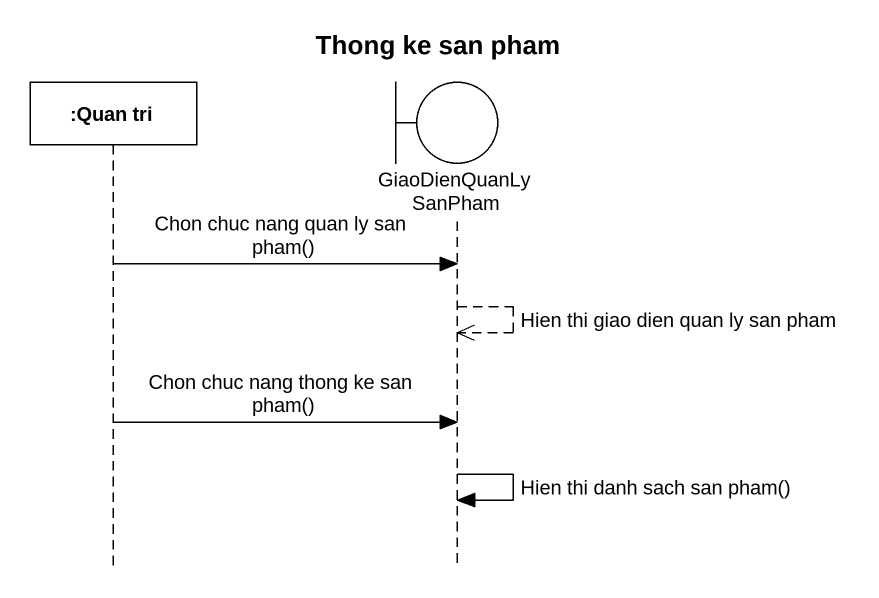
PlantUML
@startuml
title Thong ke san pham
hide footbox
participant ":Quan tri" as Quan_tri
boundary GiaoDienQuanLySanPham

Quan_tri -> GiaoDienQuanLySanPham : Chon chuc nang quan ly san pham()
GiaoDienQuanLySanPham -->> GiaoDienQuanLySanPham : Hien thi giao dien quan ly san pham
Quan_tri -> GiaoDienQuanLySanPham : Chon chuc nang thong ke san pham()
GiaoDienQuanLySanPham -> GiaoDienQuanLySanPham : Hien thi danh sach san pham()
@enduml
